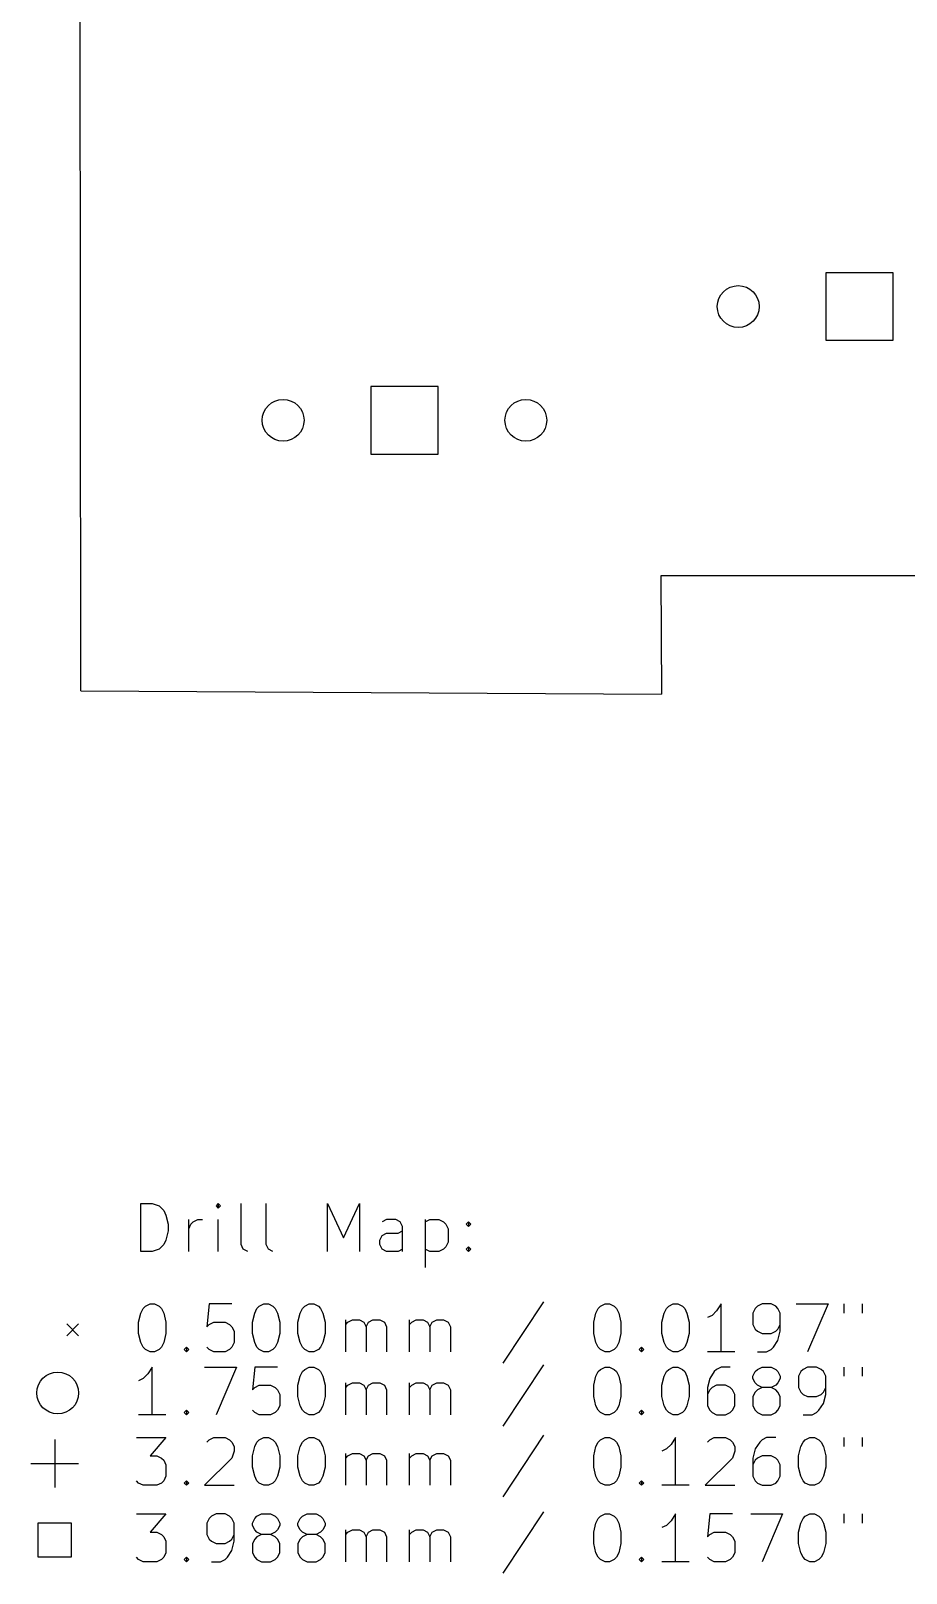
# Model space of a CAD drawing. Header units: millimetres. Extents: x 52 to 335, y -191 to -57.
# Drawn here: x 52.4 to 89, y -190.7 to -126.2 of the extents above; entities that cross this region are included whole.
import ezdxf

# ---------------------------------------------------------------- set-up
doc = ezdxf.new("R2010")
doc.units = ezdxf.units.MM
doc.layers.add('BLACK', color=250, linetype='CONTINUOUS')

msp = doc.modelspace()

# ---------------------------------------------------------------- linework, layer by layer
at = {"layer": 'BLACK', "linetype": 'CONTINUOUS'}
for p, q in [((54.49375, -153.7775), (54.42375, -73.8175)), ((88.498664, -136.288836), (85.678836, -136.288836)), ((85.678836, -136.288836), (85.678836, -139.108664)), ((88.498664, -139.108664), (88.498664, -136.288836)), ((85.678836, -139.108664), (88.498664, -139.108664)), ((69.448664, -141.051336), (66.628836, -141.051336)), ((66.628836, -141.051336), (66.628836, -143.871164)), ((69.448664, -143.871164), (69.448664, -141.051336)), ((66.628836, -143.871164), (69.448664, -143.871164)), ((78.76375, -148.9675), (78.80375, -153.9275)), ((100.26375, -148.9675), (78.76375, -148.9675)), ((54.49375, -153.7775), (78.80375, -153.9275)), ((57.006518, -177.247338), (57.006518, -175.247338)), ((57.006518, -175.247338), (57.482708, -175.247338)), ((57.482708, -175.247338), (57.768423, -175.342576)), ((57.768423, -175.342576), (57.958899, -175.533052)), ((57.958899, -175.533052), (58.054137, -175.723528)), ((60.244613, -175.247338), (60.149375, -175.342576)), ((60.149375, -175.342576), (60.244613, -175.437814)), ((60.339851, -175.342576), (60.244613, -175.247338)), ((60.244613, -175.247338), (60.244613, -175.437814)), ((60.244613, -175.437814), (60.339851, -175.342576)), ((61.196994, -176.961623), (61.196994, -175.247338)), ((62.244613, -176.961623), (62.244613, -175.247338)), ((64.816042, -177.247338), (64.816042, -175.247338)), ((64.816042, -175.247338), (65.482709, -176.675909)), ((65.482709, -176.675909), (66.149375, -175.247338)), ((66.149375, -175.247338), (66.149375, -177.247338)), ((58.054137, -175.723528), (58.149375, -176.10448)), ((58.149375, -176.10448), (58.149375, -176.390195)), ((59.006518, -177.247338), (59.006518, -175.914004)), ((59.006518, -176.294957), (59.101756, -176.10448)), ((59.101756, -176.10448), (59.196994, -176.009242)), ((59.196994, -176.009242), (59.38747, -175.914004)), ((59.38747, -175.914004), (59.577947, -175.914004)), ((60.244613, -177.247338), (60.244613, -175.914004)), ((67.292232, -175.914004), (67.101756, -176.009242)), ((67.673185, -175.914004), (67.292232, -175.914004)), ((67.863661, -176.009242), (67.673185, -175.914004)), ((67.958899, -176.199719), (67.863661, -176.009242)), ((67.958899, -177.247338), (67.958899, -176.199719)), ((68.91128, -175.914004), (68.91128, -177.914004)), ((68.91128, -176.009242), (69.101756, -175.914004)), ((69.101756, -175.914004), (69.482709, -175.914004)), ((69.482709, -175.914004), (69.673185, -176.009242)), ((69.673185, -176.009242), (69.768423, -176.10448)), ((69.768423, -176.10448), (69.863661, -176.294957)), ((70.625566, -176.10448), (70.720804, -176.009242)), ((70.720804, -176.199719), (70.625566, -176.10448)), ((70.720804, -176.009242), (70.816042, -176.10448)), ((70.720804, -176.009242), (70.720804, -176.199719)), ((70.816042, -176.10448), (70.720804, -176.199719)), ((58.054137, -176.771147), (57.958899, -176.961623)), ((58.149375, -176.390195), (58.054137, -176.771147)), ((67.006518, -176.771147), (67.101756, -176.580671)), ((67.006518, -176.961623), (67.006518, -176.771147)), ((67.101756, -176.580671), (67.292232, -176.485433)), ((67.292232, -176.485433), (67.768423, -176.485433)), ((67.768423, -176.485433), (67.958899, -176.390195)), ((69.863661, -176.866385), (69.768423, -177.056861)), ((69.863661, -176.294957), (69.863661, -176.866385)), ((57.482708, -177.247338), (57.006518, -177.247338)), ((57.768423, -177.1521), (57.482708, -177.247338)), ((57.958899, -176.961623), (57.768423, -177.1521)), ((61.292232, -177.1521), (61.196994, -176.961623)), ((61.482708, -177.247338), (61.292232, -177.1521)), ((62.339851, -177.1521), (62.244613, -176.961623)), ((62.530327, -177.247338), (62.339851, -177.1521)), ((67.101756, -177.1521), (67.006518, -176.961623)), ((67.292232, -177.247338), (67.101756, -177.1521)), ((67.768423, -177.247338), (67.292232, -177.247338)), ((67.958899, -177.1521), (67.768423, -177.247338)), ((69.101756, -177.247338), (68.91128, -177.1521)), ((69.482709, -177.247338), (69.101756, -177.247338)), ((69.673185, -177.1521), (69.482709, -177.247338)), ((69.768423, -177.056861), (69.673185, -177.1521)), ((70.625566, -177.1521), (70.720804, -177.056861)), ((70.720804, -177.247338), (70.625566, -177.1521)), ((70.720804, -177.056861), (70.816042, -177.1521)), ((70.720804, -177.056861), (70.720804, -177.247338)), ((70.816042, -177.1521), (70.720804, -177.247338)), ((57.196994, -179.542576), (57.38747, -179.447338)), ((57.38747, -179.447338), (57.577947, -179.447338)), ((57.577947, -179.447338), (57.768423, -179.542576)), ((59.863661, -179.447338), (59.768423, -180.399719)), ((60.816042, -179.447338), (59.863661, -179.447338)), ((61.958899, -179.542576), (62.149375, -179.447338)), ((62.149375, -179.447338), (62.339852, -179.447338)), ((62.339852, -179.447338), (62.530328, -179.542576)), ((63.863661, -179.542576), (64.054137, -179.447338)), ((64.054137, -179.447338), (64.244614, -179.447338)), ((64.244614, -179.447338), (64.43509, -179.542576)), ((73.863662, -179.3521), (72.149377, -181.923528)), ((76.244615, -179.542576), (76.435091, -179.447338)), ((76.435091, -179.447338), (76.625568, -179.447338)), ((76.625568, -179.447338), (76.816044, -179.542576)), ((79.101758, -179.542576), (79.292234, -179.447338)), ((79.292234, -179.447338), (79.482711, -179.447338)), ((79.482711, -179.447338), (79.673187, -179.542576)), ((81.292234, -179.447338), (81.101758, -179.733052)), ((81.292234, -181.447338), (81.292234, -179.447338)), ((83.00652, -179.447338), (82.816044, -179.542576)), ((83.387473, -179.447338), (83.00652, -179.447338)), ((83.577949, -179.542576), (83.387473, -179.447338)), ((84.435092, -179.447338), (85.768425, -179.447338)), ((85.768425, -179.447338), (84.911282, -181.447338)), ((86.435092, -179.447338), (86.435092, -179.82829)), ((87.196997, -179.447338), (87.196997, -179.82829)), ((56.91128, -180.209242), (57.006518, -179.82829)), ((57.006518, -179.82829), (57.101756, -179.637814)), ((57.101756, -179.637814), (57.196994, -179.542576)), ((57.768423, -179.542576), (57.863661, -179.637814)), ((57.863661, -179.637814), (57.958899, -179.82829)), ((57.958899, -179.82829), (58.054137, -180.209242)), ((61.673185, -180.209242), (61.768423, -179.82829)), ((61.768423, -179.82829), (61.863661, -179.637814)), ((61.863661, -179.637814), (61.958899, -179.542576)), ((62.530328, -179.542576), (62.625566, -179.637814)), ((62.625566, -179.637814), (62.720804, -179.82829)), ((62.720804, -179.82829), (62.816042, -180.209242)), ((63.577947, -180.209242), (63.673185, -179.82829)), ((63.673185, -179.82829), (63.768423, -179.637814)), ((63.768423, -179.637814), (63.863661, -179.542576)), ((64.43509, -179.542576), (64.530328, -179.637814)), ((64.530328, -179.637814), (64.625566, -179.82829)), ((64.625566, -179.82829), (64.720804, -180.209242)), ((75.958901, -180.209242), (76.054139, -179.82829)), ((76.054139, -179.82829), (76.149377, -179.637814)), ((76.149377, -179.637814), (76.244615, -179.542576)), ((76.816044, -179.542576), (76.911282, -179.637814)), ((76.911282, -179.637814), (77.00652, -179.82829)), ((77.00652, -179.82829), (77.101758, -180.209242)), ((78.816044, -180.209242), (78.911282, -179.82829)), ((78.911282, -179.82829), (79.00652, -179.637814)), ((79.00652, -179.637814), (79.101758, -179.542576)), ((79.673187, -179.542576), (79.768425, -179.637814)), ((79.768425, -179.637814), (79.863663, -179.82829)), ((79.863663, -179.82829), (79.958901, -180.209242)), ((80.911282, -179.923528), (80.720806, -180.018766)), ((81.101758, -179.733052), (80.911282, -179.923528)), ((82.720806, -179.637814), (82.625568, -179.82829)), ((82.625568, -179.82829), (82.625568, -180.30448)), ((82.816044, -179.542576), (82.720806, -179.637814)), ((83.673187, -179.637814), (83.577949, -179.542576)), ((83.768425, -179.82829), (83.673187, -179.637814)), ((83.768425, -180.590195), (83.768425, -179.82829)), ((53.89875, -180.2825), (54.39875, -180.7825)), ((54.39875, -180.2825), (53.89875, -180.7825)), ((56.91128, -180.685433), (56.91128, -180.209242)), ((57.006518, -181.066385), (56.91128, -180.685433)), ((58.054137, -180.685433), (57.958899, -181.066385)), ((58.054137, -180.209242), (58.054137, -180.685433)), ((59.768423, -180.399719), (59.863661, -180.30448)), ((59.863661, -180.30448), (60.054137, -180.209242)), ((60.054137, -180.209242), (60.530328, -180.209242)), ((60.530328, -180.209242), (60.720804, -180.30448)), ((60.720804, -180.30448), (60.816042, -180.399719)), ((60.816042, -180.399719), (60.91128, -180.590195)), ((60.91128, -180.590195), (60.91128, -181.066385)), ((61.673185, -180.685433), (61.673185, -180.209242)), ((61.768423, -181.066385), (61.673185, -180.685433)), ((62.816042, -180.685433), (62.720804, -181.066385)), ((62.816042, -180.209242), (62.816042, -180.685433)), ((63.577947, -180.685433), (63.577947, -180.209242)), ((63.673185, -181.066385), (63.577947, -180.685433)), ((64.720804, -180.685433), (64.625566, -181.066385)), ((64.720804, -180.209242), (64.720804, -180.685433)), ((65.577947, -181.447338), (65.577947, -180.114004)), ((65.577947, -180.30448), (65.673185, -180.209242)), ((65.673185, -180.209242), (65.863661, -180.114004)), ((65.863661, -180.114004), (66.149376, -180.114004)), ((66.149376, -180.114004), (66.339852, -180.209242)), ((66.339852, -180.209242), (66.43509, -180.399719)), ((66.43509, -180.399719), (66.530328, -180.209242)), ((66.43509, -180.399719), (66.43509, -181.447338)), ((66.530328, -180.209242), (66.720804, -180.114004)), ((66.720804, -180.114004), (67.006518, -180.114004)), ((67.006518, -180.114004), (67.196995, -180.209242)), ((67.196995, -180.209242), (67.292233, -180.399719)), ((67.292233, -180.399719), (67.292233, -181.447338)), ((68.244614, -181.447338), (68.244614, -180.114004)), ((68.244614, -180.30448), (68.339852, -180.209242)), ((68.339852, -180.209242), (68.530328, -180.114004)), ((68.530328, -180.114004), (68.816043, -180.114004)), ((68.816043, -180.114004), (69.006519, -180.209242)), ((69.006519, -180.209242), (69.101757, -180.399719)), ((69.101757, -180.399719), (69.196995, -180.209242)), ((69.101757, -180.399719), (69.101757, -181.447338)), ((69.196995, -180.209242), (69.387471, -180.114004)), ((69.387471, -180.114004), (69.673185, -180.114004)), ((69.673185, -180.114004), (69.863662, -180.209242)), ((69.863662, -180.209242), (69.9589, -180.399719)), ((69.9589, -180.399719), (69.9589, -181.447338)), ((75.958901, -180.685433), (75.958901, -180.209242)), ((76.054139, -181.066385), (75.958901, -180.685433)), ((77.101758, -180.685433), (77.00652, -181.066385)), ((77.101758, -180.209242), (77.101758, -180.685433)), ((78.816044, -180.685433), (78.816044, -180.209242)), ((78.911282, -181.066385), (78.816044, -180.685433)), ((79.958901, -180.685433), (79.863663, -181.066385)), ((79.958901, -180.209242), (79.958901, -180.685433)), ((82.625568, -180.30448), (82.720806, -180.494957)), ((82.720806, -180.494957), (82.816044, -180.590195)), ((82.816044, -180.590195), (83.00652, -180.685433)), ((83.00652, -180.685433), (83.387473, -180.685433)), ((83.387473, -180.685433), (83.577949, -180.590195)), ((83.577949, -180.590195), (83.673187, -180.494957)), ((83.673187, -180.494957), (83.768425, -180.30448)), ((83.673187, -180.971147), (83.768425, -180.590195)), ((57.101756, -181.256861), (57.006518, -181.066385)), ((57.196994, -181.3521), (57.101756, -181.256861)), ((57.38747, -181.447338), (57.196994, -181.3521)), ((57.768423, -181.3521), (57.577947, -181.447338)), ((57.863661, -181.256861), (57.768423, -181.3521)), ((57.958899, -181.066385), (57.863661, -181.256861)), ((58.816042, -181.3521), (58.91128, -181.256861)), ((58.91128, -181.447338), (58.816042, -181.3521)), ((58.91128, -181.256861), (59.006518, -181.3521)), ((58.91128, -181.256861), (58.91128, -181.447338)), ((59.006518, -181.3521), (58.91128, -181.447338)), ((59.863661, -181.3521), (59.768423, -181.256861)), ((60.054137, -181.447338), (59.863661, -181.3521)), ((60.720804, -181.3521), (60.530328, -181.447338)), ((60.816042, -181.256861), (60.720804, -181.3521)), ((60.91128, -181.066385), (60.816042, -181.256861)), ((61.863661, -181.256861), (61.768423, -181.066385)), ((61.958899, -181.3521), (61.863661, -181.256861)), ((62.149375, -181.447338), (61.958899, -181.3521)), ((62.530328, -181.3521), (62.339852, -181.447338)), ((62.625566, -181.256861), (62.530328, -181.3521)), ((62.720804, -181.066385), (62.625566, -181.256861)), ((63.768423, -181.256861), (63.673185, -181.066385)), ((63.863661, -181.3521), (63.768423, -181.256861)), ((64.054137, -181.447338), (63.863661, -181.3521)), ((64.43509, -181.3521), (64.244614, -181.447338)), ((64.530328, -181.256861), (64.43509, -181.3521)), ((64.625566, -181.066385), (64.530328, -181.256861)), ((76.149377, -181.256861), (76.054139, -181.066385)), ((76.244615, -181.3521), (76.149377, -181.256861)), ((76.435091, -181.447338), (76.244615, -181.3521)), ((76.816044, -181.3521), (76.625568, -181.447338)), ((76.911282, -181.256861), (76.816044, -181.3521)), ((77.00652, -181.066385), (76.911282, -181.256861)), ((77.863663, -181.3521), (77.958901, -181.256861)), ((77.958901, -181.447338), (77.863663, -181.3521)), ((77.958901, -181.256861), (78.054139, -181.3521)), ((77.958901, -181.256861), (77.958901, -181.447338)), ((78.054139, -181.3521), (77.958901, -181.447338)), ((79.00652, -181.256861), (78.911282, -181.066385)), ((79.101758, -181.3521), (79.00652, -181.256861)), ((79.292234, -181.447338), (79.101758, -181.3521)), ((79.673187, -181.3521), (79.482711, -181.447338)), ((79.768425, -181.256861), (79.673187, -181.3521)), ((79.863663, -181.066385), (79.768425, -181.256861)), ((83.196996, -181.447338), (83.387473, -181.3521)), ((83.387473, -181.3521), (83.482711, -181.256861)), ((83.482711, -181.256861), (83.673187, -180.971147)), ((57.577947, -181.447338), (57.38747, -181.447338)), ((60.530328, -181.447338), (60.054137, -181.447338)), ((62.339852, -181.447338), (62.149375, -181.447338)), ((64.244614, -181.447338), (64.054137, -181.447338)), ((73.863662, -181.9921), (72.149377, -184.563528)), ((76.625568, -181.447338), (76.435091, -181.447338)), ((79.482711, -181.447338), (79.292234, -181.447338)), ((81.863663, -181.447338), (80.720806, -181.447338)), ((82.816044, -181.447338), (83.196996, -181.447338)), ((57.101756, -182.563528), (56.91128, -182.658766)), ((57.292232, -182.373052), (57.101756, -182.563528)), ((57.482708, -182.087338), (57.292232, -182.373052)), ((57.482708, -184.087338), (57.482708, -182.087338)), ((59.673185, -182.087338), (61.006518, -182.087338)), ((61.006518, -182.087338), (60.149375, -184.087338)), ((61.768423, -182.087338), (61.673185, -183.039719)), ((62.720804, -182.087338), (61.768423, -182.087338)), ((63.577947, -182.849242), (63.673185, -182.46829)), ((63.673185, -182.46829), (63.768423, -182.277814)), ((63.768423, -182.277814), (63.863661, -182.182576)), ((63.863661, -182.182576), (64.054137, -182.087338)), ((64.054137, -182.087338), (64.244614, -182.087338)), ((64.244614, -182.087338), (64.43509, -182.182576)), ((64.43509, -182.182576), (64.530328, -182.277814)), ((64.530328, -182.277814), (64.625566, -182.46829)), ((64.625566, -182.46829), (64.720804, -182.849242)), ((75.958901, -182.849242), (76.054139, -182.46829)), ((76.054139, -182.46829), (76.149377, -182.277814)), ((76.149377, -182.277814), (76.244615, -182.182576)), ((76.244615, -182.182576), (76.435091, -182.087338)), ((76.435091, -182.087338), (76.625568, -182.087338)), ((76.625568, -182.087338), (76.816044, -182.182576)), ((76.816044, -182.182576), (76.911282, -182.277814)), ((76.911282, -182.277814), (77.00652, -182.46829)), ((77.00652, -182.46829), (77.101758, -182.849242)), ((78.816044, -182.849242), (78.911282, -182.46829)), ((78.911282, -182.46829), (79.00652, -182.277814)), ((79.00652, -182.277814), (79.101758, -182.182576)), ((79.101758, -182.182576), (79.292234, -182.087338)), ((79.292234, -182.087338), (79.482711, -182.087338)), ((79.482711, -182.087338), (79.673187, -182.182576)), ((79.673187, -182.182576), (79.768425, -182.277814)), ((79.768425, -182.277814), (79.863663, -182.46829)), ((79.863663, -182.46829), (79.958901, -182.849242)), ((80.816044, -182.563528), (80.720806, -182.94448)), ((81.00652, -182.277814), (80.816044, -182.563528)), ((81.101758, -182.182576), (81.00652, -182.277814)), ((81.292234, -182.087338), (81.101758, -182.182576)), ((81.673187, -182.087338), (81.292234, -182.087338)), ((82.625568, -182.46829), (82.720806, -182.277814)), ((82.625568, -182.563528), (82.625568, -182.46829)), ((82.720806, -182.754004), (82.625568, -182.563528)), ((82.720806, -182.277814), (82.816044, -182.182576)), ((82.816044, -182.182576), (83.00652, -182.087338)), ((83.00652, -182.087338), (83.387473, -182.087338)), ((83.387473, -182.087338), (83.577949, -182.182576)), ((83.577949, -182.182576), (83.673187, -182.277814)), ((83.673187, -182.277814), (83.768425, -182.46829)), ((83.768425, -182.563528), (83.673187, -182.754004)), ((83.768425, -182.46829), (83.768425, -182.563528)), ((84.625568, -182.277814), (84.53033, -182.46829)), ((84.53033, -182.46829), (84.53033, -182.94448)), ((84.720806, -182.182576), (84.625568, -182.277814)), ((84.911282, -182.087338), (84.720806, -182.182576)), ((85.292235, -182.087338), (84.911282, -182.087338)), ((85.482711, -182.182576), (85.292235, -182.087338)), ((85.577949, -182.277814), (85.482711, -182.182576)), ((85.673187, -182.46829), (85.577949, -182.277814)), ((85.673187, -183.230195), (85.673187, -182.46829)), ((86.435092, -182.087338), (86.435092, -182.46829)), ((87.196997, -182.087338), (87.196997, -182.46829)), ((61.673185, -183.039719), (61.768423, -182.94448)), ((61.768423, -182.94448), (61.958899, -182.849242)), ((61.958899, -182.849242), (62.43509, -182.849242)), ((62.43509, -182.849242), (62.625566, -182.94448)), ((62.625566, -182.94448), (62.720804, -183.039719)), ((62.720804, -183.039719), (62.816042, -183.230195)), ((62.816042, -183.230195), (62.816042, -183.706385)), ((63.577947, -183.325433), (63.577947, -182.849242)), ((63.673185, -183.706385), (63.577947, -183.325433)), ((64.720804, -183.325433), (64.625566, -183.706385)), ((64.720804, -182.849242), (64.720804, -183.325433)), ((65.577947, -184.087338), (65.577947, -182.754004)), ((65.577947, -182.94448), (65.673185, -182.849242)), ((65.673185, -182.849242), (65.863661, -182.754004)), ((65.863661, -182.754004), (66.149376, -182.754004)), ((66.149376, -182.754004), (66.339852, -182.849242)), ((66.339852, -182.849242), (66.43509, -183.039719)), ((66.43509, -183.039719), (66.530328, -182.849242)), ((66.43509, -183.039719), (66.43509, -184.087338)), ((66.530328, -182.849242), (66.720804, -182.754004)), ((66.720804, -182.754004), (67.006518, -182.754004)), ((67.006518, -182.754004), (67.196995, -182.849242)), ((67.196995, -182.849242), (67.292233, -183.039719)), ((67.292233, -183.039719), (67.292233, -184.087338)), ((68.244614, -184.087338), (68.244614, -182.754004)), ((68.244614, -182.94448), (68.339852, -182.849242)), ((68.339852, -182.849242), (68.530328, -182.754004)), ((68.530328, -182.754004), (68.816043, -182.754004)), ((68.816043, -182.754004), (69.006519, -182.849242)), ((69.006519, -182.849242), (69.101757, -183.039719)), ((69.101757, -183.039719), (69.196995, -182.849242)), ((69.101757, -183.039719), (69.101757, -184.087338)), ((69.196995, -182.849242), (69.387471, -182.754004)), ((69.387471, -182.754004), (69.673185, -182.754004)), ((69.673185, -182.754004), (69.863662, -182.849242)), ((69.863662, -182.849242), (69.9589, -183.039719)), ((69.9589, -183.039719), (69.9589, -184.087338)), ((75.958901, -183.325433), (75.958901, -182.849242)), ((76.054139, -183.706385), (75.958901, -183.325433)), ((77.101758, -183.325433), (77.00652, -183.706385)), ((77.101758, -182.849242), (77.101758, -183.325433)), ((78.816044, -183.325433), (78.816044, -182.849242)), ((78.911282, -183.706385), (78.816044, -183.325433)), ((79.958901, -183.325433), (79.863663, -183.706385)), ((79.958901, -182.849242), (79.958901, -183.325433)), ((80.720806, -182.94448), (80.720806, -183.706385)), ((80.816044, -183.039719), (80.720806, -183.230195)), ((80.911282, -182.94448), (80.816044, -183.039719)), ((81.101758, -182.849242), (80.911282, -182.94448)), ((81.482711, -182.849242), (81.101758, -182.849242)), ((81.673187, -182.94448), (81.482711, -182.849242)), ((81.768425, -183.039719), (81.673187, -182.94448)), ((81.863663, -183.230195), (81.768425, -183.039719)), ((81.863663, -183.706385), (81.863663, -183.230195)), ((82.720806, -183.134957), (82.625568, -183.325433)), ((82.625568, -183.325433), (82.625568, -183.706385)), ((82.816044, -182.849242), (82.720806, -182.754004)), ((82.816044, -183.039719), (82.720806, -183.134957)), ((83.00652, -182.94448), (82.816044, -182.849242)), ((83.00652, -182.94448), (82.816044, -183.039719)), ((83.387473, -182.94448), (83.00652, -182.94448)), ((83.577949, -182.849242), (83.387473, -182.94448)), ((83.577949, -183.039719), (83.387473, -182.94448)), ((83.673187, -182.754004), (83.577949, -182.849242)), ((83.673187, -183.134957), (83.577949, -183.039719)), ((83.768425, -183.325433), (83.673187, -183.134957)), ((83.768425, -183.706385), (83.768425, -183.325433)), ((84.53033, -182.94448), (84.625568, -183.134957)), ((84.625568, -183.134957), (84.720806, -183.230195)), ((84.720806, -183.230195), (84.911282, -183.325433)), ((84.911282, -183.325433), (85.292235, -183.325433)), ((85.292235, -183.325433), (85.482711, -183.230195)), ((85.482711, -183.230195), (85.577949, -183.134957)), ((85.577949, -183.134957), (85.673187, -182.94448)), ((85.577949, -183.611147), (85.673187, -183.230195)), ((58.816042, -183.9921), (58.91128, -183.896861)), ((58.91128, -183.896861), (59.006518, -183.9921)), ((58.91128, -183.896861), (58.91128, -184.087338)), ((61.768423, -183.9921), (61.673185, -183.896861)), ((62.720804, -183.896861), (62.625566, -183.9921)), ((62.816042, -183.706385), (62.720804, -183.896861)), ((63.768423, -183.896861), (63.673185, -183.706385)), ((63.863661, -183.9921), (63.768423, -183.896861)), ((64.530328, -183.896861), (64.43509, -183.9921)), ((64.625566, -183.706385), (64.530328, -183.896861)), ((76.149377, -183.896861), (76.054139, -183.706385)), ((76.244615, -183.9921), (76.149377, -183.896861)), ((76.911282, -183.896861), (76.816044, -183.9921)), ((77.00652, -183.706385), (76.911282, -183.896861)), ((77.863663, -183.9921), (77.958901, -183.896861)), ((77.958901, -183.896861), (78.054139, -183.9921)), ((77.958901, -183.896861), (77.958901, -184.087338)), ((79.00652, -183.896861), (78.911282, -183.706385)), ((79.101758, -183.9921), (79.00652, -183.896861)), ((79.768425, -183.896861), (79.673187, -183.9921)), ((79.863663, -183.706385), (79.768425, -183.896861)), ((80.720806, -183.706385), (80.816044, -183.896861)), ((80.816044, -183.896861), (80.911282, -183.9921)), ((81.673187, -183.9921), (81.768425, -183.896861)), ((81.768425, -183.896861), (81.863663, -183.706385)), ((82.625568, -183.706385), (82.720806, -183.896861)), ((82.720806, -183.896861), (82.816044, -183.9921)), ((83.577949, -183.9921), (83.673187, -183.896861)), ((83.673187, -183.896861), (83.768425, -183.706385)), ((85.292235, -183.9921), (85.387473, -183.896861)), ((85.387473, -183.896861), (85.577949, -183.611147)), ((58.054137, -184.087338), (56.91128, -184.087338)), ((58.91128, -184.087338), (58.816042, -183.9921)), ((59.006518, -183.9921), (58.91128, -184.087338)), ((61.958899, -184.087338), (61.768423, -183.9921)), ((62.43509, -184.087338), (61.958899, -184.087338)), ((62.625566, -183.9921), (62.43509, -184.087338)), ((64.054137, -184.087338), (63.863661, -183.9921)), ((64.244614, -184.087338), (64.054137, -184.087338)), ((64.43509, -183.9921), (64.244614, -184.087338)), ((76.435091, -184.087338), (76.244615, -183.9921)), ((76.625568, -184.087338), (76.435091, -184.087338)), ((76.816044, -183.9921), (76.625568, -184.087338)), ((77.958901, -184.087338), (77.863663, -183.9921)), ((78.054139, -183.9921), (77.958901, -184.087338)), ((79.292234, -184.087338), (79.101758, -183.9921)), ((79.482711, -184.087338), (79.292234, -184.087338)), ((79.673187, -183.9921), (79.482711, -184.087338)), ((80.911282, -183.9921), (81.101758, -184.087338)), ((81.101758, -184.087338), (81.482711, -184.087338)), ((81.482711, -184.087338), (81.673187, -183.9921)), ((82.816044, -183.9921), (83.00652, -184.087338)), ((83.00652, -184.087338), (83.387473, -184.087338)), ((83.387473, -184.087338), (83.577949, -183.9921)), ((84.720806, -184.087338), (85.101758, -184.087338)), ((85.101758, -184.087338), (85.292235, -183.9921)), ((53.39875, -185.1225), (53.39875, -187.1225)), ((56.816042, -185.037338), (58.054137, -185.037338)), ((58.054137, -185.037338), (57.38747, -185.799242)), ((59.768423, -185.227814), (59.863661, -185.132576)), ((59.863661, -185.132576), (60.054137, -185.037338)), ((60.054137, -185.037338), (60.530328, -185.037338)), ((60.530328, -185.037338), (60.720804, -185.132576)), ((60.720804, -185.132576), (60.816042, -185.227814)), ((60.816042, -185.227814), (60.91128, -185.41829)), ((61.768423, -185.41829), (61.863661, -185.227814)), ((61.863661, -185.227814), (61.958899, -185.132576)), ((61.958899, -185.132576), (62.149375, -185.037338)), ((62.149375, -185.037338), (62.339852, -185.037338)), ((62.339852, -185.037338), (62.530328, -185.132576)), ((62.530328, -185.132576), (62.625566, -185.227814)), ((62.625566, -185.227814), (62.720804, -185.41829)), ((63.673185, -185.41829), (63.768423, -185.227814)), ((63.768423, -185.227814), (63.863661, -185.132576)), ((63.863661, -185.132576), (64.054137, -185.037338)), ((64.054137, -185.037338), (64.244614, -185.037338)), ((64.244614, -185.037338), (64.43509, -185.132576)), ((64.43509, -185.132576), (64.530328, -185.227814)), ((64.530328, -185.227814), (64.625566, -185.41829)), ((73.863662, -184.9421), (72.149377, -187.513528)), ((76.054139, -185.41829), (76.149377, -185.227814)), ((76.149377, -185.227814), (76.244615, -185.132576)), ((76.244615, -185.132576), (76.435091, -185.037338)), ((76.435091, -185.037338), (76.625568, -185.037338)), ((76.625568, -185.037338), (76.816044, -185.132576)), ((76.816044, -185.132576), (76.911282, -185.227814)), ((76.911282, -185.227814), (77.00652, -185.41829)), ((79.387472, -185.037338), (79.196996, -185.323052)), ((79.387472, -187.037338), (79.387472, -185.037338)), ((80.720806, -185.227814), (80.816044, -185.132576)), ((80.816044, -185.132576), (81.00652, -185.037338)), ((81.00652, -185.037338), (81.482711, -185.037338)), ((81.482711, -185.037338), (81.673187, -185.132576)), ((81.673187, -185.132576), (81.768425, -185.227814)), ((81.768425, -185.227814), (81.863663, -185.41829)), ((82.911282, -185.227814), (82.720806, -185.513528)), ((83.00652, -185.132576), (82.911282, -185.227814)), ((83.196996, -185.037338), (83.00652, -185.132576)), ((83.577949, -185.037338), (83.196996, -185.037338)), ((84.625568, -185.41829), (84.720806, -185.227814)), ((84.720806, -185.227814), (84.816044, -185.132576)), ((84.816044, -185.132576), (85.00652, -185.037338)), ((85.00652, -185.037338), (85.196997, -185.037338)), ((85.196997, -185.037338), (85.387473, -185.132576)), ((85.387473, -185.132576), (85.482711, -185.227814)), ((85.482711, -185.227814), (85.577949, -185.41829)), ((86.435092, -185.037338), (86.435092, -185.41829)), ((87.196997, -185.037338), (87.196997, -185.41829)), ((57.38747, -185.799242), (57.673185, -185.799242)), ((57.673185, -185.799242), (57.863661, -185.89448)), ((57.863661, -185.89448), (57.958899, -185.989719)), ((60.816042, -185.89448), (59.673185, -187.037338)), ((60.91128, -185.608766), (60.816042, -185.89448)), ((60.91128, -185.41829), (60.91128, -185.608766)), ((61.673185, -185.799242), (61.768423, -185.41829)), ((61.673185, -186.275433), (61.673185, -185.799242)), ((62.720804, -185.41829), (62.816042, -185.799242)), ((62.816042, -185.799242), (62.816042, -186.275433)), ((63.577947, -185.799242), (63.673185, -185.41829)), ((63.577947, -186.275433), (63.577947, -185.799242)), ((64.625566, -185.41829), (64.720804, -185.799242)), ((64.720804, -185.799242), (64.720804, -186.275433)), ((65.577947, -187.037338), (65.577947, -185.704004)), ((65.577947, -185.89448), (65.673185, -185.799242)), ((65.673185, -185.799242), (65.863661, -185.704004)), ((65.863661, -185.704004), (66.149376, -185.704004)), ((66.149376, -185.704004), (66.339852, -185.799242)), ((66.339852, -185.799242), (66.43509, -185.989719)), ((66.43509, -185.989719), (66.530328, -185.799242)), ((66.530328, -185.799242), (66.720804, -185.704004)), ((66.720804, -185.704004), (67.006518, -185.704004)), ((67.006518, -185.704004), (67.196995, -185.799242)), ((67.196995, -185.799242), (67.292233, -185.989719)), ((68.244614, -187.037338), (68.244614, -185.704004)), ((68.244614, -185.89448), (68.339852, -185.799242)), ((68.339852, -185.799242), (68.530328, -185.704004)), ((68.530328, -185.704004), (68.816043, -185.704004)), ((68.816043, -185.704004), (69.006519, -185.799242)), ((69.006519, -185.799242), (69.101757, -185.989719)), ((69.101757, -185.989719), (69.196995, -185.799242)), ((69.196995, -185.799242), (69.387471, -185.704004)), ((69.387471, -185.704004), (69.673185, -185.704004)), ((69.673185, -185.704004), (69.863662, -185.799242)), ((69.863662, -185.799242), (69.9589, -185.989719)), ((75.958901, -185.799242), (76.054139, -185.41829)), ((75.958901, -186.275433), (75.958901, -185.799242)), ((77.00652, -185.41829), (77.101758, -185.799242)), ((77.101758, -185.799242), (77.101758, -186.275433)), ((79.00652, -185.513528), (78.816044, -185.608766)), ((79.196996, -185.323052), (79.00652, -185.513528)), ((81.768425, -185.89448), (80.625568, -187.037338)), ((81.863663, -185.608766), (81.768425, -185.89448)), ((81.863663, -185.41829), (81.863663, -185.608766)), ((82.720806, -185.513528), (82.625568, -185.89448)), ((82.625568, -185.89448), (82.625568, -186.656385)), ((82.816044, -185.89448), (82.720806, -185.989719)), ((83.00652, -185.799242), (82.816044, -185.89448)), ((83.387473, -185.799242), (83.00652, -185.799242)), ((83.577949, -185.89448), (83.387473, -185.799242)), ((83.673187, -185.989719), (83.577949, -185.89448)), ((84.53033, -185.799242), (84.625568, -185.41829)), ((84.53033, -186.275433), (84.53033, -185.799242)), ((85.577949, -185.41829), (85.673187, -185.799242)), ((85.673187, -185.799242), (85.673187, -186.275433)), ((52.39875, -186.1225), (54.39875, -186.1225)), ((57.958899, -185.989719), (58.054137, -186.180195)), ((58.054137, -186.180195), (58.054137, -186.656385)), ((61.768423, -186.656385), (61.673185, -186.275433)), ((62.816042, -186.275433), (62.720804, -186.656385)), ((63.673185, -186.656385), (63.577947, -186.275433)), ((64.720804, -186.275433), (64.625566, -186.656385)), ((66.43509, -185.989719), (66.43509, -187.037338)), ((67.292233, -185.989719), (67.292233, -187.037338)), ((69.101757, -185.989719), (69.101757, -187.037338)), ((69.9589, -185.989719), (69.9589, -187.037338)), ((76.054139, -186.656385), (75.958901, -186.275433)), ((77.101758, -186.275433), (77.00652, -186.656385)), ((82.720806, -185.989719), (82.625568, -186.180195)), ((83.768425, -186.180195), (83.673187, -185.989719)), ((83.768425, -186.656385), (83.768425, -186.180195)), ((84.625568, -186.656385), (84.53033, -186.275433)), ((85.673187, -186.275433), (85.577949, -186.656385)), ((56.91128, -186.9421), (56.816042, -186.846861)), ((57.101756, -187.037338), (56.91128, -186.9421)), ((57.673185, -187.037338), (57.101756, -187.037338)), ((57.863661, -186.9421), (57.673185, -187.037338)), ((57.958899, -186.846861), (57.863661, -186.9421)), ((58.054137, -186.656385), (57.958899, -186.846861)), ((58.816042, -186.9421), (58.91128, -186.846861)), ((58.91128, -187.037338), (58.816042, -186.9421)), ((58.91128, -186.846861), (59.006518, -186.9421)), ((58.91128, -186.846861), (58.91128, -187.037338)), ((59.006518, -186.9421), (58.91128, -187.037338)), ((59.673185, -187.037338), (60.91128, -187.037338)), ((61.863661, -186.846861), (61.768423, -186.656385)), ((61.958899, -186.9421), (61.863661, -186.846861)), ((62.149375, -187.037338), (61.958899, -186.9421)), ((62.339852, -187.037338), (62.149375, -187.037338)), ((62.530328, -186.9421), (62.339852, -187.037338)), ((62.625566, -186.846861), (62.530328, -186.9421)), ((62.720804, -186.656385), (62.625566, -186.846861)), ((63.768423, -186.846861), (63.673185, -186.656385)), ((63.863661, -186.9421), (63.768423, -186.846861)), ((64.054137, -187.037338), (63.863661, -186.9421)), ((64.244614, -187.037338), (64.054137, -187.037338)), ((64.43509, -186.9421), (64.244614, -187.037338)), ((64.530328, -186.846861), (64.43509, -186.9421)), ((64.625566, -186.656385), (64.530328, -186.846861)), ((76.149377, -186.846861), (76.054139, -186.656385)), ((76.244615, -186.9421), (76.149377, -186.846861)), ((76.435091, -187.037338), (76.244615, -186.9421)), ((76.625568, -187.037338), (76.435091, -187.037338)), ((76.816044, -186.9421), (76.625568, -187.037338)), ((76.911282, -186.846861), (76.816044, -186.9421)), ((77.00652, -186.656385), (76.911282, -186.846861)), ((77.863663, -186.9421), (77.958901, -186.846861)), ((77.958901, -187.037338), (77.863663, -186.9421)), ((77.958901, -186.846861), (78.054139, -186.9421)), ((77.958901, -186.846861), (77.958901, -187.037338)), ((78.054139, -186.9421), (77.958901, -187.037338)), ((79.958901, -187.037338), (78.816044, -187.037338)), ((80.625568, -187.037338), (81.863663, -187.037338)), ((82.625568, -186.656385), (82.720806, -186.846861)), ((82.720806, -186.846861), (82.816044, -186.9421)), ((82.816044, -186.9421), (83.00652, -187.037338)), ((83.00652, -187.037338), (83.387473, -187.037338)), ((83.387473, -187.037338), (83.577949, -186.9421)), ((83.577949, -186.9421), (83.673187, -186.846861)), ((83.673187, -186.846861), (83.768425, -186.656385)), ((84.720806, -186.846861), (84.625568, -186.656385)), ((84.816044, -186.9421), (84.720806, -186.846861)), ((85.00652, -187.037338), (84.816044, -186.9421)), ((85.196997, -187.037338), (85.00652, -187.037338)), ((85.387473, -186.9421), (85.196997, -187.037338)), ((85.482711, -186.846861), (85.387473, -186.9421)), ((85.577949, -186.656385), (85.482711, -186.846861)), ((56.816042, -188.237338), (58.054137, -188.237338)), ((58.054137, -188.237338), (57.38747, -188.999242)), ((59.863661, -188.427814), (59.768423, -188.61829)), ((59.958899, -188.332576), (59.863661, -188.427814)), ((60.149375, -188.237338), (59.958899, -188.332576)), ((60.530328, -188.237338), (60.149375, -188.237338)), ((60.720804, -188.332576), (60.530328, -188.237338)), ((60.816042, -188.427814), (60.720804, -188.332576)), ((60.91128, -188.61829), (60.816042, -188.427814)), ((61.673185, -188.61829), (61.768423, -188.427814)), ((61.768423, -188.427814), (61.863661, -188.332576)), ((61.863661, -188.332576), (62.054137, -188.237338)), ((62.054137, -188.237338), (62.43509, -188.237338)), ((62.43509, -188.237338), (62.625566, -188.332576)), ((62.625566, -188.332576), (62.720804, -188.427814)), ((62.720804, -188.427814), (62.816042, -188.61829)), ((63.577947, -188.61829), (63.673185, -188.427814)), ((63.673185, -188.427814), (63.768423, -188.332576)), ((63.768423, -188.332576), (63.958899, -188.237338)), ((63.958899, -188.237338), (64.339852, -188.237338)), ((64.339852, -188.237338), (64.530328, -188.332576)), ((64.530328, -188.332576), (64.625566, -188.427814)), ((64.625566, -188.427814), (64.720804, -188.61829)), ((73.863662, -188.1421), (72.149377, -190.713528)), ((76.054139, -188.61829), (76.149377, -188.427814)), ((76.149377, -188.427814), (76.244615, -188.332576)), ((76.244615, -188.332576), (76.435091, -188.237338)), ((76.435091, -188.237338), (76.625568, -188.237338)), ((76.625568, -188.237338), (76.816044, -188.332576)), ((76.816044, -188.332576), (76.911282, -188.427814)), ((76.911282, -188.427814), (77.00652, -188.61829)), ((79.387472, -188.237338), (79.196996, -188.523052)), ((79.387472, -190.237338), (79.387472, -188.237338)), ((80.816044, -188.237338), (80.720806, -189.189719)), ((81.768425, -188.237338), (80.816044, -188.237338)), ((82.53033, -188.237338), (83.863663, -188.237338)), ((83.863663, -188.237338), (83.00652, -190.237338)), ((84.625568, -188.61829), (84.720806, -188.427814)), ((84.720806, -188.427814), (84.816044, -188.332576)), ((84.816044, -188.332576), (85.00652, -188.237338)), ((85.00652, -188.237338), (85.196997, -188.237338)), ((85.196997, -188.237338), (85.387473, -188.332576)), ((85.387473, -188.332576), (85.482711, -188.427814)), ((85.482711, -188.427814), (85.577949, -188.61829)), ((86.435092, -188.237338), (86.435092, -188.61829)), ((87.196997, -188.237338), (87.196997, -188.61829)), ((54.105864, -188.615386), (52.691636, -188.615386)), ((52.691636, -188.615386), (52.691636, -190.029614)), ((54.105864, -190.029614), (54.105864, -188.615386)), ((57.38747, -188.999242), (57.673185, -188.999242)), ((57.673185, -188.999242), (57.863661, -189.09448)), ((57.863661, -189.09448), (57.958899, -189.189719)), ((59.768423, -188.61829), (59.768423, -189.09448)), ((59.768423, -189.09448), (59.863661, -189.284957)), ((60.816042, -189.284957), (60.91128, -189.09448)), ((60.91128, -189.380195), (60.91128, -188.61829)), ((61.673185, -188.713528), (61.673185, -188.61829)), ((61.768423, -188.904004), (61.673185, -188.713528)), ((61.863661, -188.999242), (61.768423, -188.904004)), ((62.054137, -189.09448), (61.863661, -188.999242)), ((62.054137, -189.09448), (61.863661, -189.189719)), ((62.43509, -189.09448), (62.054137, -189.09448)), ((62.625566, -188.999242), (62.43509, -189.09448)), ((62.625566, -189.189719), (62.43509, -189.09448)), ((62.720804, -188.904004), (62.625566, -188.999242)), ((62.816042, -188.713528), (62.720804, -188.904004)), ((62.816042, -188.61829), (62.816042, -188.713528)), ((63.577947, -188.713528), (63.577947, -188.61829)), ((63.673185, -188.904004), (63.577947, -188.713528)), ((63.768423, -188.999242), (63.673185, -188.904004)), ((63.958899, -189.09448), (63.768423, -188.999242)), ((63.958899, -189.09448), (63.768423, -189.189719)), ((64.339852, -189.09448), (63.958899, -189.09448)), ((64.530328, -188.999242), (64.339852, -189.09448)), ((64.530328, -189.189719), (64.339852, -189.09448)), ((64.625566, -188.904004), (64.530328, -188.999242)), ((64.720804, -188.713528), (64.625566, -188.904004)), ((64.720804, -188.61829), (64.720804, -188.713528)), ((65.577947, -190.237338), (65.577947, -188.904004)), ((65.577947, -189.09448), (65.673185, -188.999242)), ((65.673185, -188.999242), (65.863661, -188.904004)), ((65.863661, -188.904004), (66.149376, -188.904004)), ((66.149376, -188.904004), (66.339852, -188.999242)), ((66.339852, -188.999242), (66.43509, -189.189719)), ((66.43509, -189.189719), (66.530328, -188.999242)), ((66.530328, -188.999242), (66.720804, -188.904004)), ((66.720804, -188.904004), (67.006518, -188.904004)), ((67.006518, -188.904004), (67.196995, -188.999242)), ((67.196995, -188.999242), (67.292233, -189.189719)), ((68.244614, -190.237338), (68.244614, -188.904004)), ((68.244614, -189.09448), (68.339852, -188.999242)), ((68.339852, -188.999242), (68.530328, -188.904004)), ((68.530328, -188.904004), (68.816043, -188.904004)), ((68.816043, -188.904004), (69.006519, -188.999242)), ((69.006519, -188.999242), (69.101757, -189.189719)), ((69.101757, -189.189719), (69.196995, -188.999242)), ((69.196995, -188.999242), (69.387471, -188.904004)), ((69.387471, -188.904004), (69.673185, -188.904004)), ((69.673185, -188.904004), (69.863662, -188.999242)), ((69.863662, -188.999242), (69.9589, -189.189719)), ((75.958901, -188.999242), (76.054139, -188.61829)), ((75.958901, -189.475433), (75.958901, -188.999242)), ((77.00652, -188.61829), (77.101758, -188.999242)), ((77.101758, -188.999242), (77.101758, -189.475433)), ((79.00652, -188.713528), (78.816044, -188.808766)), ((79.196996, -188.523052), (79.00652, -188.713528)), ((80.720806, -189.189719), (80.816044, -189.09448)), ((80.816044, -189.09448), (81.00652, -188.999242)), ((81.00652, -188.999242), (81.482711, -188.999242)), ((81.482711, -188.999242), (81.673187, -189.09448)), ((81.673187, -189.09448), (81.768425, -189.189719)), ((84.53033, -188.999242), (84.625568, -188.61829)), ((84.53033, -189.475433), (84.53033, -188.999242)), ((85.577949, -188.61829), (85.673187, -188.999242)), ((85.673187, -188.999242), (85.673187, -189.475433)), ((57.958899, -189.189719), (58.054137, -189.380195)), ((58.054137, -189.380195), (58.054137, -189.856385)), ((59.863661, -189.284957), (59.958899, -189.380195)), ((59.958899, -189.380195), (60.149375, -189.475433)), ((60.149375, -189.475433), (60.530328, -189.475433)), ((60.530328, -189.475433), (60.720804, -189.380195)), ((60.625566, -190.046861), (60.816042, -189.761147)), ((60.720804, -189.380195), (60.816042, -189.284957)), ((60.816042, -189.761147), (60.91128, -189.380195)), ((61.768423, -189.284957), (61.673185, -189.475433)), ((61.673185, -189.475433), (61.673185, -189.856385)), ((61.863661, -189.189719), (61.768423, -189.284957)), ((62.720804, -189.284957), (62.625566, -189.189719)), ((62.816042, -189.475433), (62.720804, -189.284957)), ((62.816042, -189.856385), (62.816042, -189.475433)), ((63.673185, -189.284957), (63.577947, -189.475433)), ((63.577947, -189.475433), (63.577947, -189.856385)), ((63.768423, -189.189719), (63.673185, -189.284957)), ((64.625566, -189.284957), (64.530328, -189.189719)), ((64.720804, -189.475433), (64.625566, -189.284957)), ((64.720804, -189.856385), (64.720804, -189.475433)), ((66.43509, -189.189719), (66.43509, -190.237338)), ((67.292233, -189.189719), (67.292233, -190.237338)), ((69.101757, -189.189719), (69.101757, -190.237338)), ((69.9589, -189.189719), (69.9589, -190.237338)), ((76.054139, -189.856385), (75.958901, -189.475433)), ((77.101758, -189.475433), (77.00652, -189.856385)), ((81.768425, -189.189719), (81.863663, -189.380195)), ((81.863663, -189.380195), (81.863663, -189.856385)), ((84.625568, -189.856385), (84.53033, -189.475433)), ((85.673187, -189.475433), (85.577949, -189.856385)), ((52.691636, -190.029614), (54.105864, -190.029614)), ((56.91128, -190.1421), (56.816042, -190.046861)), ((57.101756, -190.237338), (56.91128, -190.1421)), ((57.673185, -190.237338), (57.101756, -190.237338)), ((57.863661, -190.1421), (57.673185, -190.237338)), ((57.958899, -190.046861), (57.863661, -190.1421)), ((58.054137, -189.856385), (57.958899, -190.046861)), ((58.816042, -190.1421), (58.91128, -190.046861)), ((58.91128, -190.237338), (58.816042, -190.1421)), ((58.91128, -190.046861), (59.006518, -190.1421)), ((58.91128, -190.046861), (58.91128, -190.237338)), ((59.006518, -190.1421), (58.91128, -190.237338)), ((59.958899, -190.237338), (60.339851, -190.237338)), ((60.339851, -190.237338), (60.530328, -190.1421)), ((60.530328, -190.1421), (60.625566, -190.046861)), ((61.673185, -189.856385), (61.768423, -190.046861)), ((61.768423, -190.046861), (61.863661, -190.1421)), ((61.863661, -190.1421), (62.054137, -190.237338)), ((62.054137, -190.237338), (62.43509, -190.237338)), ((62.43509, -190.237338), (62.625566, -190.1421)), ((62.625566, -190.1421), (62.720804, -190.046861)), ((62.720804, -190.046861), (62.816042, -189.856385)), ((63.577947, -189.856385), (63.673185, -190.046861)), ((63.673185, -190.046861), (63.768423, -190.1421)), ((63.768423, -190.1421), (63.958899, -190.237338)), ((63.958899, -190.237338), (64.339852, -190.237338)), ((64.339852, -190.237338), (64.530328, -190.1421)), ((64.530328, -190.1421), (64.625566, -190.046861)), ((64.625566, -190.046861), (64.720804, -189.856385)), ((76.149377, -190.046861), (76.054139, -189.856385)), ((76.244615, -190.1421), (76.149377, -190.046861)), ((76.435091, -190.237338), (76.244615, -190.1421)), ((76.625568, -190.237338), (76.435091, -190.237338)), ((76.816044, -190.1421), (76.625568, -190.237338)), ((76.911282, -190.046861), (76.816044, -190.1421)), ((77.00652, -189.856385), (76.911282, -190.046861)), ((77.863663, -190.1421), (77.958901, -190.046861)), ((77.958901, -190.237338), (77.863663, -190.1421)), ((77.958901, -190.046861), (78.054139, -190.1421)), ((77.958901, -190.046861), (77.958901, -190.237338)), ((78.054139, -190.1421), (77.958901, -190.237338)), ((79.958901, -190.237338), (78.816044, -190.237338)), ((80.816044, -190.1421), (80.720806, -190.046861)), ((81.00652, -190.237338), (80.816044, -190.1421)), ((81.482711, -190.237338), (81.00652, -190.237338)), ((81.673187, -190.1421), (81.482711, -190.237338)), ((81.768425, -190.046861), (81.673187, -190.1421)), ((81.863663, -189.856385), (81.768425, -190.046861)), ((84.720806, -190.046861), (84.625568, -189.856385)), ((84.816044, -190.1421), (84.720806, -190.046861)), ((85.00652, -190.237338), (84.816044, -190.1421)), ((85.196997, -190.237338), (85.00652, -190.237338)), ((85.387473, -190.1421), (85.196997, -190.237338)), ((85.482711, -190.046861), (85.387473, -190.1421)), ((85.577949, -189.856385), (85.482711, -190.046861))]:
    msp.add_line(p, q, dxfattribs=at)
at = {"layer": 'BLACK'}
for centre in [(82.00875, -137.69875), (62.95875, -142.46125), (73.11875, -142.46125), (53.52375, -183.1725)]:
    msp.add_circle(centre, 0.875, dxfattribs=at)

doc.saveas('drawing.dxf')
